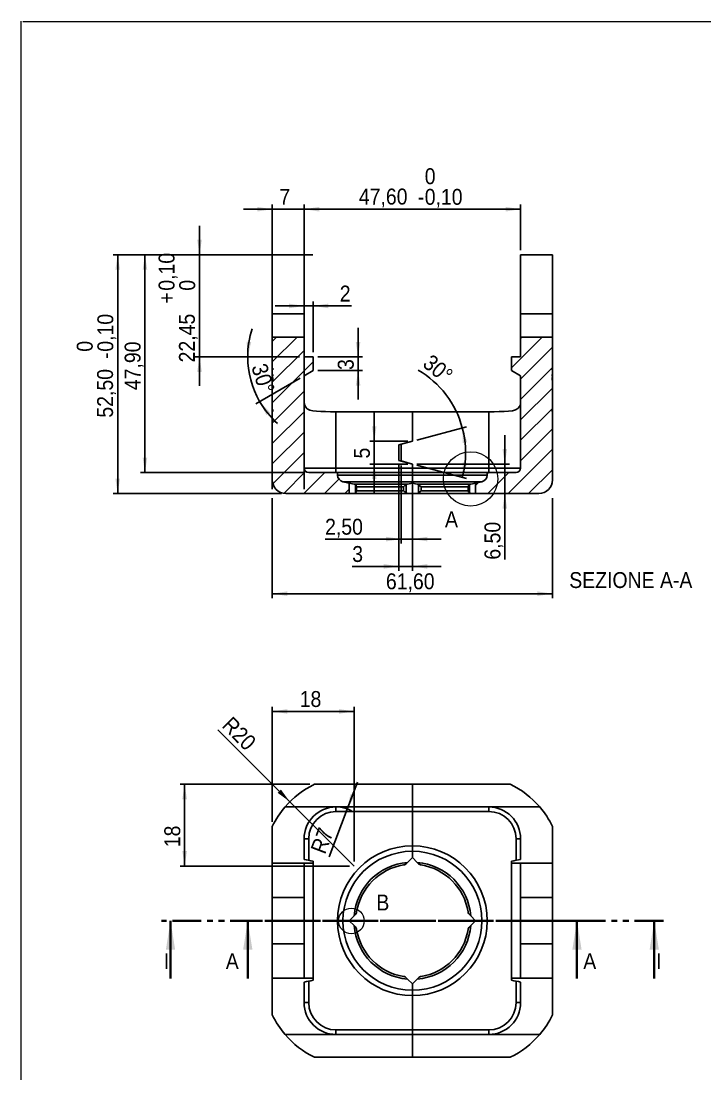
# Model space of a CAD drawing. Header units: millimetres. Extents: x -3 to 287, y 9 to 409.
# Drawn here: x 9.2 to 159.5, y 177.3 to 408.7 of the extents above; entities that cross this region are included whole.
import ezdxf

# ---------------------------------------------------------------- set-up
doc = ezdxf.new("R2010")
doc.units = ezdxf.units.MM
doc.linetypes.add('SLD-Combinazione-di-due-tratteggi', pattern=[12.7, 6.35, -1.27, 1.27, -1.27, 1.27, -1.27])
doc.linetypes.add('SLD-Solido', pattern=[0])
doc.layers.add('D', color=3, linetype='SLD-Solido', lineweight=25)
doc.layers.add('SEZ', color=6, linetype='SLD-Combinazione-di-due-tratteggi', lineweight=35)
doc.layers.add('Q', color=2, linetype='SLD-Solido')
doc.layers.add('S', color=4, linetype='SLD-Solido')
doc.styles.add('SLDTEXTSTYLE3', font='GOTHIC.TTF', dxfattribs={"width": 0.913})
doc.dimstyles.new('SLDDIMSTYLE0', dxfattribs={"dimtxt": 3.5, "dimasz": 3.302, "dimexe": 0, "dimexo": 0.0625, "dimgap": 0.875, "dimtad": 1, "dimrnd": 1e-09, "dimzin": 12, "dimdsep": 46, "dimtxsty": 'SLDTEXTSTYLE3', "dimsah": 1, "dimcen": 0.09, "dimadec": 0, "dimazin": 3, "dimtfac": 1, "dimtmove": 0, "dimatfit": 0, "dimfxl": 0, "dimfrac": 2, "dimtolj": 1, "dimtzin": 12, "dimarcsym": 0})
doc.dimstyles.new('SLDDIMSTYLE1', dxfattribs={"dimtxt": 3.5, "dimasz": 3.302, "dimexe": 0, "dimexo": 0.0625, "dimgap": 0.875, "dimtad": 1, "dimrnd": 1e-09, "dimzin": 12, "dimdsep": 46, "dimtxsty": 'SLDTEXTSTYLE3', "dimsah": 1, "dimcen": 0, "dimadec": 0, "dimazin": 3, "dimtfac": 1, "dimtofl": 0, "dimtmove": 0, "dimatfit": 3, "dimfxl": 0, "dimfrac": 2, "dimtolj": 1, "dimtzin": 12, "dimarcsym": 0})
doc.dimstyles.new('SLDDIMSTYLE2', dxfattribs={"dimtxt": 3.5, "dimasz": 3.302, "dimexe": 0, "dimexo": 0.0625, "dimgap": 0.875, "dimtad": 1, "dimrnd": 1e-09, "dimzin": 12, "dimdsep": 46, "dimtxsty": 'SLDTEXTSTYLE3', "dimsah": 1, "dimcen": 0, "dimadec": 0, "dimazin": 3, "dimtfac": 1, "dimtofl": 0, "dimtmove": 1, "dimatfit": 3, "dimfxl": 0, "dimfrac": 2, "dimtolj": 1, "dimtzin": 12, "dimarcsym": 0})
doc.dimstyles.new('SLDDIMSTYLE3', dxfattribs={"dimtxt": 3.5, "dimasz": 3.302, "dimexe": 0, "dimexo": 0.0625, "dimgap": 0.875, "dimtad": 1, "dimrnd": 1e-09, "dimzin": 12, "dimdsep": 46, "dimtxsty": 'SLDTEXTSTYLE3', "dimsah": 1, "dimcen": 0.09, "dimadec": 0, "dimazin": 3, "dimtol": 1, "dimtm": 0.1, "dimtfac": 1, "dimtofl": 0, "dimtmove": 0, "dimatfit": 3, "dimfxl": 0, "dimfrac": 2, "dimtolj": 1, "dimarcsym": 0})
doc.dimstyles.new('SLDDIMSTYLE4', dxfattribs={"dimtxt": 3.5, "dimasz": 3.302, "dimexe": 0, "dimexo": 0.0625, "dimgap": 0.875, "dimtad": 1, "dimrnd": 1e-09, "dimzin": 12, "dimdsep": 46, "dimtxsty": 'SLDTEXTSTYLE3', "dimsah": 1, "dimcen": 0.09, "dimadec": 0, "dimazin": 3, "dimtfac": 1, "dimtofl": 0, "dimtmove": 0, "dimatfit": 3, "dimfxl": 0, "dimfrac": 2, "dimtolj": 1, "dimtzin": 12, "dimarcsym": 0})
doc.dimstyles.new('SLDDIMSTYLE5', dxfattribs={"dimtxt": 3.5, "dimasz": 3.302, "dimexe": 0, "dimexo": 0.0625, "dimgap": 0.875, "dimtad": 1, "dimdec": 4, "dimzin": 12, "dimdsep": 46, "dimtxsty": 'SLDTEXTSTYLE3', "dimsah": 1, "dimcen": 0.09, "dimazin": 3, "dimtfac": 1, "dimtofl": 0, "dimtmove": 0, "dimatfit": 3, "dimfxl": 0, "dimfrac": 2, "dimtolj": 1, "dimtzin": 12, "dimarcsym": 0})
doc.dimstyles.new('SLDDIMSTYLE6', dxfattribs={"dimtxt": 3.5, "dimasz": 3.302, "dimexe": 0, "dimexo": 0.0625, "dimgap": 0.875, "dimtad": 1, "dimrnd": 1e-09, "dimzin": 12, "dimdsep": 46, "dimtxsty": 'SLDTEXTSTYLE3', "dimsah": 1, "dimcen": 0.09, "dimadec": 0, "dimazin": 3, "dimtol": 1, "dimtp": 0.1, "dimtfac": 1, "dimtmove": 0, "dimatfit": 0, "dimfxl": 0, "dimfrac": 2, "dimtolj": 1, "dimarcsym": 0})

# ---------------------------------------------------------------- blocks, each defined once
blk = doc.blocks.new('_D')
at = {"layer": 'Q'}
for p, q in [((64.42, 232.71), (64.42, 258)), ((82.42, 257), (64.42, 257)), ((82.42, 224), (82.42, 258))]:
    blk.add_line(p, q, dxfattribs=at)
for points in [[(64.42, 257), (67.72, 256.49), (67.72, 257.5)], [(82.42, 257), (79.11, 257.5), (79.11, 256.49)]]:
    blk.add_solid(points, dxfattribs=at)
at = {"layer": 'Q', "insert": (70.44, 261.47), "char_height": 3.5, "attachment_point": 1, "style": 'SLDTEXTSTYLE3'}
blk.add_mtext('18', dxfattribs=at)
blk = doc.blocks.new('_D_1')
at = {"layer": 'Q'}
for p, q in [((72.7, 241), (44.14, 241)), ((45.14, 223), (45.14, 241)), ((81.42, 223), (44.14, 223))]:
    blk.add_line(p, q, dxfattribs=at)
for points in [[(45.14, 241), (44.63, 237.69), (45.65, 237.69)], [(45.14, 223), (45.65, 226.3), (44.63, 226.3)]]:
    blk.add_solid(points, dxfattribs=at)
at = {"layer": 'Q', "insert": (40.67, 227.15), "char_height": 3.5, "attachment_point": 1, "rotation": 90, "style": 'SLDTEXTSTYLE3'}
blk.add_mtext('18', dxfattribs=at)
blk = doc.blocks.new('_D_2')
at = {"layer": 'Q'}
for q in [(52.43, 252.98), (82.42, 223)]:
    blk.add_line((68.27, 237.14), q, dxfattribs=at)
blk.add_solid([(68.27, 237.14), (66.3, 239.83), (65.58, 239.11)], dxfattribs=at)
at = {"layer": 'Q', "insert": (55.59, 256.14), "char_height": 3.5, "attachment_point": 1, "rotation": 315, "style": 'SLDTEXTSTYLE3'}
blk.add_mtext('R20', dxfattribs=at)
blk = doc.blocks.new('_D_3')
at = {"layer": 'Q'}
for q in [(83.16, 241.48), (76.92, 225.07)]:
    blk.add_line((80.9, 235.54), q, dxfattribs=at)
blk.add_arc((78.42, 229), 7, 61.0683, 81.8699, dxfattribs=at)
blk.add_solid([(80.9, 235.54), (82.55, 238.45), (81.6, 238.81)], dxfattribs=at)
at = {"layer": 'Q', "insert": (72.74, 226.66), "char_height": 3.5, "attachment_point": 1, "rotation": 69.1984, "style": 'SLDTEXTSTYLE3'}
blk.add_mtext('R7', dxfattribs=at)
blk = doc.blocks.new('_D_4')
at = {"layer": 'Q'}
for p, q in [((73.3, 357.37), (29.42, 357.37)), ((30.42, 304.87), (30.42, 357.37)), ((66.42, 304.87), (29.42, 304.87))]:
    blk.add_line(p, q, dxfattribs=at)
for points in [[(30.42, 357.37), (29.91, 354.07), (30.92, 354.07)], [(30.42, 304.87), (30.92, 308.17), (29.91, 308.17)]]:
    blk.add_solid(points, dxfattribs=at)
at = {"layer": 'Q', "char_height": 3.5, "attachment_point": 1, "rotation": 90, "style": 'SLDTEXTSTYLE3'}
for s, insert in [('0,10', (25.95, 336.05)), ('0', (21.42, 336.05)), ('-', (25.95, 334.49)), ('52,50', (25.89, 321.56))]:
    blk.add_mtext(s, dxfattribs=dict(at, insert=insert))
blk = doc.blocks.new('_D_5')
at = {"layer": 'Q'}
for p, q in [((64.42, 303.87), (64.42, 281.87)), ((126.02, 303.87), (126.02, 281.87)), ((64.42, 282.87), (126.02, 282.87))]:
    blk.add_line(p, q, dxfattribs=at)
for points in [[(64.42, 282.87), (67.72, 282.36), (67.72, 283.38)], [(126.02, 282.87), (122.71, 283.38), (122.71, 282.36)]]:
    blk.add_solid(points, dxfattribs=at)
at = {"layer": 'Q', "insert": (89.4, 287.34), "char_height": 3.5, "attachment_point": 1, "style": 'SLDTEXTSTYLE3'}
blk.add_mtext('61,60', dxfattribs=at)
blk = doc.blocks.new('_D_6')
at = {"layer": 'Q'}
for p, q in [((64.42, 305.87), (64.42, 368.37)), ((71.42, 305.87), (71.42, 368.37)), ((64.42, 367.37), (58.07, 367.37)), ((71.42, 367.37), (64.42, 367.37)), ((71.42, 367.37), (77.77, 367.37))]:
    blk.add_line(p, q, dxfattribs=at)
for points in [[(64.42, 367.37), (61.11, 367.88), (61.11, 366.86)], [(71.42, 367.37), (74.72, 366.86), (74.72, 367.88)]]:
    blk.add_solid(points, dxfattribs=at)
at = {"layer": 'Q', "insert": (65.97, 371.84), "char_height": 3.5, "attachment_point": 1, "style": 'SLDTEXTSTYLE3'}
blk.add_mtext('7', dxfattribs=at)
blk = doc.blocks.new('_D_7')
at = {"layer": 'Q'}
for p, q in [((115.54, 311.37), (115.54, 317.72)), ((96.22, 311.37), (116.54, 311.37)), ((115.54, 311.37), (115.54, 304.87)), ((96.22, 304.87), (116.54, 304.87)), ((115.54, 304.87), (115.54, 290.35))]:
    blk.add_line(p, q, dxfattribs=at)
for points in [[(115.54, 311.37), (116.05, 314.67), (115.03, 314.67)], [(115.54, 304.87), (115.03, 301.57), (116.05, 301.57)]]:
    blk.add_solid(points, dxfattribs=at)
at = {"layer": 'Q', "insert": (111.07, 290.35), "char_height": 3.5, "attachment_point": 1, "rotation": 90, "style": 'SLDTEXTSTYLE3'}
blk.add_mtext('6,50', dxfattribs=at)
blk = doc.blocks.new('_D_8')
at = {"layer": 'Q'}
for p, q in [((86.83, 316.37), (86.83, 322.72)), ((94.22, 316.37), (85.83, 316.37)), ((86.83, 311.37), (86.83, 316.37)), ((94.22, 311.37), (85.83, 311.37)), ((86.83, 311.37), (86.83, 305.02))]:
    blk.add_line(p, q, dxfattribs=at)
for points in [[(86.83, 316.37), (87.34, 319.67), (86.32, 319.67)], [(86.83, 311.37), (86.32, 308.07), (87.34, 308.07)]]:
    blk.add_solid(points, dxfattribs=at)
at = {"layer": 'Q', "insert": (82.36, 312.58), "char_height": 3.5, "attachment_point": 1, "rotation": 90, "style": 'SLDTEXTSTYLE3'}
blk.add_mtext('5', dxfattribs=at)
blk = doc.blocks.new('_D_9')
at = {"layer": 'Q'}
for p, q in [((96.18, 316.63), (107.15, 319.57)), ((96.18, 311.11), (107.15, 308.17))]:
    blk.add_line(p, q, dxfattribs=at)
for start, end in [(15, 59.7303), (345, 15)]:
    blk.add_arc((85.89, 313.87), 21.02, start, end, dxfattribs=at)
for points in [[(106.19, 319.31), (106.29, 315.97), (107.29, 316.16)], [(106.19, 308.43), (107.29, 311.59), (106.29, 311.77)]]:
    blk.add_solid(points, dxfattribs=at)
at = {"layer": 'Q', "insert": (99.49, 335.71), "char_height": 3.5, "attachment_point": 1, "rotation": 320.2235, "style": 'SLDTEXTSTYLE3'}
blk.add_mtext('30°', dxfattribs=at)
blk = doc.blocks.new('_D_10')
at = {"layer": 'Q'}
for p, q in [((92.22, 311.18), (92.22, 287.87)), ((95.22, 310.37), (95.22, 287.87)), ((92.22, 288.87), (81.99, 288.87)), ((92.22, 288.87), (95.22, 288.87)), ((95.22, 288.87), (101.57, 288.87))]:
    blk.add_line(p, q, dxfattribs=at)
for points in [[(92.22, 288.87), (88.91, 289.38), (88.91, 288.36)], [(95.22, 288.87), (98.52, 288.36), (98.52, 289.38)]]:
    blk.add_solid(points, dxfattribs=at)
at = {"layer": 'Q', "insert": (81.99, 293.34), "char_height": 3.5, "attachment_point": 1, "style": 'SLDTEXTSTYLE3'}
blk.add_mtext('3', dxfattribs=at)
blk = doc.blocks.new('_D_11')
at = {"layer": 'Q'}
for p, q in [((92.72, 311.04), (92.72, 293.87)), ((95.22, 310.37), (95.22, 293.87)), ((92.72, 294.87), (76.02, 294.87)), ((92.72, 294.87), (95.22, 294.87)), ((95.22, 294.87), (101.57, 294.87))]:
    blk.add_line(p, q, dxfattribs=at)
for points in [[(92.72, 294.87), (89.41, 295.38), (89.41, 294.36)], [(95.22, 294.87), (98.52, 294.36), (98.52, 295.38)]]:
    blk.add_solid(points, dxfattribs=at)
at = {"layer": 'Q', "insert": (76.02, 299.34), "char_height": 3.5, "attachment_point": 1, "style": 'SLDTEXTSTYLE3'}
blk.add_mtext('2,50', dxfattribs=at)
blk = doc.blocks.new('_D_12')
at = {"layer": 'Q'}
for p, q in [((71.42, 335.92), (71.42, 347.11)), ((73.42, 335.92), (73.42, 347.11)), ((71.42, 346.11), (65.07, 346.11)), ((71.42, 346.11), (73.42, 346.11)), ((73.42, 346.11), (81.84, 346.11))]:
    blk.add_line(p, q, dxfattribs=at)
for points in [[(71.42, 346.11), (68.11, 346.62), (68.11, 345.6)], [(73.42, 346.11), (76.72, 345.6), (76.72, 346.62)]]:
    blk.add_solid(points, dxfattribs=at)
at = {"layer": 'Q', "insert": (79.25, 350.58), "char_height": 3.5, "attachment_point": 1, "style": 'SLDTEXTSTYLE3'}
blk.add_mtext('2', dxfattribs=at)
blk = doc.blocks.new('_D_13')
at = {"layer": 'Q'}
for p, q in [((83.28, 334.92), (83.28, 341.27)), ((74.42, 334.92), (84.28, 334.92)), ((83.28, 334.92), (83.28, 331.92)), ((74.42, 331.92), (84.28, 331.92)), ((83.28, 331.92), (83.28, 325.57))]:
    blk.add_line(p, q, dxfattribs=at)
for points in [[(83.28, 334.92), (83.79, 338.22), (82.77, 338.22)], [(83.28, 331.92), (82.77, 328.62), (83.79, 328.62)]]:
    blk.add_solid(points, dxfattribs=at)
at = {"layer": 'Q', "insert": (78.81, 332.04), "char_height": 3.5, "attachment_point": 1, "rotation": 90, "style": 'SLDTEXTSTYLE3'}
blk.add_mtext('3', dxfattribs=at)
blk = doc.blocks.new('_D_14')
at = {"layer": 'Q'}
for p, q in [((70.42, 334.92), (58, 334.92)), ((70.55, 330.27), (60.76, 324.62))]:
    blk.add_line(p, q, dxfattribs=at)
for start, end in [(161.6517, 180), (180, 210), (210, 228.3483)]:
    blk.add_arc((78.61, 334.92), 19.61, start, end, dxfattribs=at)
for points in [[(59, 334.92), (59.78, 338.17), (58.77, 338.25)], [(61.63, 325.12), (63.1, 322.11), (63.93, 322.69)]]:
    blk.add_solid(points, dxfattribs=at)
at = {"layer": 'Q', "insert": (63.11, 333.78), "char_height": 3.5, "attachment_point": 1, "rotation": 287.2889, "style": 'SLDTEXTSTYLE3'}
blk.add_mtext('30°', dxfattribs=at)
blk = doc.blocks.new('_D_15')
at = {"layer": 'Q'}
for p, q in [((48.42, 357.37), (48.42, 363.72)), ((63.42, 357.37), (47.42, 357.37)), ((48.42, 334.92), (48.42, 357.37)), ((70.42, 334.92), (47.42, 334.92)), ((48.42, 334.92), (48.42, 328.57))]:
    blk.add_line(p, q, dxfattribs=at)
for points in [[(48.42, 357.37), (48.92, 360.67), (47.91, 360.67)], [(48.42, 334.92), (47.91, 331.62), (48.92, 331.62)]]:
    blk.add_solid(points, dxfattribs=at)
at = {"layer": 'Q', "char_height": 3.5, "attachment_point": 1, "rotation": 90, "style": 'SLDTEXTSTYLE3'}
for s, insert in [('0,10', (39.42, 349.46)), ('0', (43.95, 349.46)), ('+', (39.42, 346.63)), ('22,45', (43.89, 333.7))]:
    blk.add_mtext(s, dxfattribs=dict(at, insert=insert))
blk = doc.blocks.new('_D_16')
at = {"layer": 'Q'}
for p, q in [((63.42, 357.37), (35.42, 357.37)), ((36.42, 357.37), (36.42, 309.47)), ((71.42, 309.47), (35.42, 309.47))]:
    blk.add_line(p, q, dxfattribs=at)
for points in [[(36.42, 357.37), (35.91, 354.07), (36.92, 354.07)], [(36.42, 309.47), (36.92, 312.77), (35.91, 312.77)]]:
    blk.add_solid(points, dxfattribs=at)
at = {"layer": 'Q', "insert": (31.95, 327.6), "char_height": 3.5, "attachment_point": 1, "rotation": 90, "style": 'SLDTEXTSTYLE3'}
blk.add_mtext('47,90', dxfattribs=at)
blk = doc.blocks.new('_D_17')
at = {"layer": 'Q'}
for p, q in [((71.42, 358.37), (71.42, 368.37)), ((119.02, 358.37), (119.02, 368.37)), ((71.42, 367.37), (119.02, 367.37))]:
    blk.add_line(p, q, dxfattribs=at)
for points in [[(71.42, 367.37), (74.72, 366.86), (74.72, 367.88)], [(119.02, 367.37), (115.71, 367.88), (115.71, 366.86)]]:
    blk.add_solid(points, dxfattribs=at)
at = {"layer": 'Q', "char_height": 3.5, "attachment_point": 1, "style": 'SLDTEXTSTYLE3'}
for s, insert in [('0', (97.93, 376.37)), ('47,60', (83.45, 371.9)), ('0,10', (97.93, 371.84)), ('-', (96.38, 371.84))]:
    blk.add_mtext(s, dxfattribs=dict(at, insert=insert))

msp = doc.modelspace()

# ---------------------------------------------------------------- hatches: boundary and pattern name
at = {"layer": 'S'}
h = msp.add_hatch(dxfattribs=at)
h.set_pattern_fill('ANSI31', color=256, angle=3e-322, style=0)
edge = h.paths.add_edge_path(flags=0)
edge.add_line((64.51584, 332.08567), (64.41584, 332.08567))
edge.add_line((64.41584, 332.08567), (64.41584, 331.0583))
edge.add_line((64.41584, 331.0583), (64.51584, 331.0583))
edge.add_line((64.51584, 331.0583), (64.51584, 330.69932))
edge.add_line((64.51584, 330.69932), (64.41584, 330.69932))
edge.add_line((64.41584, 330.69932), (64.41584, 330.38196))
edge.add_line((64.41584, 330.38196), (64.51584, 330.38196))
edge.add_line((64.51584, 330.38196), (64.51584, 329.82794))
edge.add_line((64.51584, 329.82794), (64.41584, 329.82794))
edge.add_line((64.41584, 329.82794), (64.41584, 323.34531))
edge.add_line((64.41584, 323.34531), (64.51584, 323.34531))
edge.add_line((64.51584, 323.34531), (64.51584, 322.88907))
edge.add_line((64.51584, 322.88907), (64.41584, 322.88907))
edge.add_line((64.41584, 322.88907), (64.41584, 307.87122))
edge.add_arc((67.41584, 307.87122), 3, 180, 270)
edge.add_line((67.41584, 304.87122), (81.3195, 304.87122))
edge.add_line((81.3195, 304.87122), (81.3195, 307.18928))
edge.add_line((81.3195, 307.18928), (79.95398, 307.47953))
edge.add_arc((80.26584, 308.94675), 1.5, 180, 258, ccw=False)
edge.add_line((78.76584, 308.94675), (78.76584, 309.47122))
edge.add_line((78.76584, 309.47122), (72.41584, 309.47122))
edge.add_arc((72.41584, 310.47122), 1, 180, 270, ccw=False)
edge.add_line((71.41584, 310.47122), (71.41584, 330.76652))
edge.add_line((71.41584, 330.76652), (73.41584, 331.92122))
edge.add_line((73.41584, 331.92122), (73.41584, 334.92122))
edge.add_line((73.41584, 334.92122), (71.41584, 334.92122))
edge.add_line((71.41584, 334.92122), (71.41584, 339.27122))
edge.add_line((71.41584, 339.27122), (64.41584, 339.27122))
edge.add_line((64.41584, 339.27122), (64.41584, 332.41925))
edge.add_line((64.41584, 332.41925), (64.51584, 332.41925))
edge.add_line((64.51584, 332.41925), (64.51584, 332.08567))
h = msp.add_hatch(dxfattribs=at)
h.set_pattern_fill('ANSI31', color=256, angle=3e-322, style=0)
edge = h.paths.add_edge_path(flags=0)
edge.add_line((126.01584, 332.08567), (125.91584, 332.08567))
edge.add_line((125.91584, 332.08567), (125.91584, 332.41925))
edge.add_line((125.91584, 332.41925), (126.01584, 332.41925))
edge.add_line((126.01584, 332.41925), (126.01584, 339.27122))
edge.add_line((126.01584, 339.27122), (119.01584, 339.27122))
edge.add_line((119.01584, 339.27122), (119.01584, 334.92122))
edge.add_line((119.01584, 334.92122), (117.01584, 334.92122))
edge.add_line((117.01584, 334.92122), (117.01584, 331.92122))
edge.add_line((117.01584, 331.92122), (119.01584, 330.76652))
edge.add_line((119.01584, 330.76652), (119.01584, 310.47122))
edge.add_arc((118.01584, 310.47122), 1, 270, 360, ccw=False)
edge.add_line((118.01584, 309.47122), (111.66584, 309.47122))
edge.add_line((111.66584, 309.47122), (111.66584, 308.94675))
edge.add_arc((110.16584, 308.94675), 1.5, 282, 360, ccw=False)
edge.add_line((110.47771, 307.47953), (109.11219, 307.18928))
edge.add_line((109.11219, 307.18928), (109.11219, 304.87122))
edge.add_line((109.11219, 304.87122), (123.01584, 304.87122))
edge.add_arc((123.01584, 307.87122), 3, 270, 360)
edge.add_line((126.01584, 307.87122), (126.01584, 322.88907))
edge.add_line((126.01584, 322.88907), (125.91584, 322.88907))
edge.add_line((125.91584, 322.88907), (125.91584, 323.34531))
edge.add_line((125.91584, 323.34531), (126.01584, 323.34531))
edge.add_line((126.01584, 323.34531), (126.01584, 329.82794))
edge.add_line((126.01584, 329.82794), (125.91584, 329.82794))
edge.add_line((125.91584, 329.82794), (125.91584, 330.38196))
edge.add_line((125.91584, 330.38196), (126.01584, 330.38196))
edge.add_line((126.01584, 330.38196), (126.01584, 330.69932))
edge.add_line((126.01584, 330.69932), (125.91584, 330.69932))
edge.add_line((125.91584, 330.69932), (125.91584, 331.0583))
edge.add_line((125.91584, 331.0583), (126.01584, 331.0583))
edge.add_line((126.01584, 331.0583), (126.01584, 332.08567))

# ---------------------------------------------------------------- linework, layer by layer
at = {"color": 179, "linetype": 'SLD-Solido', "lineweight": 18}
for p, q in [((9.17063, 8.7216), (9.17063, 408.7216)), ((9.56714, 408.65552), (286.56714, 408.65552))]:
    msp.add_line(p, q, dxfattribs=at)
at = {"color": 7, "linetype": 'SLD-Solido', "lineweight": 18}
for centre, radius in [((108.01584, 308.09812), 5.98008), ((81.80752, 210.95582), 2.81711)]:
    msp.add_circle(centre, radius, dxfattribs=at)
at = {"layer": 'D'}
for p, q in [((64.41584, 357.37122), (71.41584, 357.37122)), ((64.41584, 344.37122), (64.41584, 357.37122)), ((71.41584, 344.37122), (71.41584, 357.37122)), ((119.01584, 357.37122), (126.01584, 357.37122)), ((119.01584, 357.37122), (119.01584, 344.37122)), ((126.01584, 344.37122), (126.01584, 357.37122)), ((64.41584, 344.37122), (71.41584, 344.37122)), ((64.41584, 339.27122), (64.41584, 344.37122)), ((71.41584, 339.27122), (71.41584, 344.37122)), ((119.01584, 344.37122), (119.01584, 339.27122)), ((119.01584, 344.37122), (126.01584, 344.37122)), ((126.01584, 339.27122), (126.01584, 344.37122)), ((71.41584, 339.27122), (64.41584, 339.27122)), ((64.41584, 339.27122), (64.41584, 332.41925)), ((71.41584, 339.27122), (71.41584, 334.92122)), ((119.01584, 334.92122), (119.01584, 339.27122)), ((126.01584, 339.27122), (119.01584, 339.27122)), ((126.01584, 332.41925), (126.01584, 339.27122)), ((73.41584, 334.92122), (71.41584, 334.92122)), ((73.41584, 331.92122), (73.41584, 334.92122)), ((117.01584, 334.92122), (117.01584, 331.92122)), ((119.01584, 334.92122), (117.01584, 334.92122)), ((64.51584, 332.41925), (64.41584, 332.41925)), ((64.41584, 332.08567), (64.41584, 332.38977)), ((64.41584, 332.08567), (64.41584, 331.0583)), ((64.41584, 332.08567), (64.51584, 332.08567)), ((64.51584, 331.0583), (64.41584, 331.0583)), ((64.41584, 330.69932), (64.41584, 331.0583)), ((64.51584, 332.08567), (64.51584, 332.41925)), ((64.51584, 330.69932), (64.51584, 331.0583)), ((71.41584, 330.76652), (73.41584, 331.92122)), ((117.01584, 331.92122), (119.01584, 330.76652)), ((126.01584, 332.41925), (125.91584, 332.41925)), ((125.91584, 332.41925), (125.91584, 332.08567)), ((125.91584, 332.25581), (126.01584, 332.25581)), ((125.91584, 332.08567), (126.01584, 332.08567)), ((126.01584, 331.0583), (125.91584, 331.0583)), ((125.91584, 331.0583), (125.91584, 330.69932)), ((126.01584, 332.41925), (126.01584, 332.25581)), ((126.01584, 332.25581), (126.01584, 332.08567)), ((126.01584, 331.0583), (126.01584, 332.08567)), ((126.01584, 331.0583), (126.01584, 330.72879)), ((64.41584, 330.69932), (64.41584, 330.38196)), ((64.41584, 330.69932), (64.51584, 330.69932)), ((64.41584, 329.86637), (64.41584, 330.38196)), ((64.51584, 330.38196), (64.41584, 330.38196)), ((64.41584, 329.82794), (64.51584, 329.82794)), ((64.41584, 329.82794), (64.41584, 323.34531)), ((64.51584, 329.82794), (64.51584, 330.38196)), ((71.41584, 330.76652), (71.41584, 310.47122)), ((119.01584, 310.47122), (119.01584, 330.76652)), ((125.91584, 330.69932), (126.01584, 330.69932)), ((126.01584, 330.38196), (125.91584, 330.38196)), ((125.91584, 330.38196), (125.91584, 329.82794)), ((125.91584, 329.82794), (126.01584, 329.82794)), ((126.01584, 330.38196), (126.01584, 330.69932)), ((126.01584, 330.35249), (126.01584, 329.82794)), ((126.01584, 323.34531), (126.01584, 329.82794)), ((64.51584, 323.34531), (64.41584, 323.34531)), ((64.41584, 322.88907), (64.41584, 323.34531)), ((64.41584, 322.88907), (64.51584, 322.88907)), ((64.41584, 322.88907), (64.41584, 307.87122)), ((64.51584, 323.34531), (64.51584, 322.88907)), ((78.41584, 322.87122), (78.41584, 310.47122)), ((78.41584, 322.87122), (95.21584, 322.87122)), ((95.21584, 322.87122), (95.21584, 316.37122)), ((95.21584, 322.87122), (112.01584, 322.87122)), ((112.01584, 322.87122), (112.01584, 310.47122)), ((126.01584, 323.34531), (125.91584, 323.34531)), ((125.91584, 322.88907), (125.91584, 323.34531)), ((125.91584, 323.26513), (126.01584, 323.26513)), ((125.91584, 322.88907), (126.01584, 322.88907)), ((126.01584, 323.34531), (126.01584, 323.26513)), ((126.01584, 323.26513), (126.01584, 322.88907)), ((126.01584, 307.87122), (126.01584, 322.88907)), ((95.21584, 316.37122), (92.21584, 315.56737)), ((92.21584, 315.56737), (92.21584, 312.17507)), ((95.21584, 316.37122), (92.71584, 315.70134)), ((92.71584, 315.70134), (92.71584, 312.04109)), ((71.41584, 310.47122), (78.41584, 310.47122)), ((78.41584, 310.47122), (78.41584, 309.47122)), ((78.41584, 310.47122), (95.21584, 310.47122)), ((92.21584, 312.17507), (95.21584, 311.37122)), ((92.71584, 312.04109), (95.21584, 311.37122)), ((95.21584, 311.37122), (95.21584, 310.47122)), ((95.21584, 309.47122), (95.21584, 310.47122)), ((95.21584, 310.47122), (112.01584, 310.47122)), ((112.01584, 310.47122), (119.01584, 310.47122)), ((112.01584, 310.47122), (112.01584, 309.47122)), ((72.41584, 309.47122), (78.76584, 309.47122)), ((78.76584, 309.47122), (78.76584, 308.94675)), ((78.76584, 309.47122), (95.21584, 309.47122)), ((95.21584, 308.94675), (78.76584, 308.94675)), ((95.21584, 308.94675), (95.21584, 309.47122)), ((111.66584, 309.47122), (95.21584, 309.47122)), ((95.21584, 307.47953), (95.21584, 308.94675)), ((111.66584, 308.94675), (95.21584, 308.94675)), ((111.66584, 308.94675), (111.66584, 309.47122)), ((111.66584, 309.47122), (118.01584, 309.47122)), ((79.95398, 307.47953), (81.3195, 307.18928)), ((95.21584, 307.47953), (79.95398, 307.47953)), ((81.3195, 307.18928), (81.3195, 304.87122)), ((81.3195, 307.18928), (82.38473, 306.97224)), ((94.15062, 306.97224), (82.38473, 306.97224)), ((82.68406, 305.01883), (82.68406, 306.83773)), ((93.29878, 306.38535), (82.96493, 306.38535)), ((82.96493, 306.38535), (82.96493, 305.47122)), ((93.29878, 305.47122), (82.96493, 305.47122)), ((93.29878, 305.47122), (93.29878, 306.38535)), ((93.85129, 306.83773), (93.85129, 305.01883)), ((94.15062, 306.97224), (95.21584, 307.18928)), ((95.21584, 307.18928), (95.21584, 307.47953)), ((110.47771, 307.47953), (95.21584, 307.47953)), ((95.21584, 307.18928), (95.21584, 304.87122)), ((95.21584, 307.18928), (96.28107, 306.97224)), ((108.04696, 306.97224), (96.28107, 306.97224)), ((96.5804, 305.01883), (96.5804, 306.83773)), ((107.46676, 306.38535), (97.13291, 306.38535)), ((97.13291, 306.38535), (97.13291, 305.47122)), ((107.46676, 305.47122), (97.13291, 305.47122)), ((107.46676, 305.47122), (107.46676, 306.38535)), ((107.74763, 306.83773), (107.74763, 305.01883)), ((108.04696, 306.97224), (109.11219, 307.18928)), ((109.11219, 307.18928), (110.47771, 307.47953)), ((109.11219, 304.87122), (109.11219, 307.18928)), ((67.41584, 304.87122), (81.3195, 304.87122)), ((82.24913, 304.87122), (81.3195, 304.87122)), ((94.28622, 304.87122), (82.24913, 304.87122)), ((95.21584, 304.87122), (94.28622, 304.87122)), ((96.14547, 304.87122), (95.21584, 304.87122)), ((108.18256, 304.87122), (96.14547, 304.87122)), ((109.11219, 304.87122), (108.18256, 304.87122)), ((109.11219, 304.87122), (123.01584, 304.87122)), ((73.69805, 240.99538), (95.21584, 240.99538)), ((95.21584, 240.99538), (116.73364, 240.99538)), ((95.21584, 235.99538), (95.21584, 240.99538)), ((67.21716, 235.99538), (78.41584, 235.99538)), ((78.41584, 235.99538), (95.21584, 235.99538)), ((78.41584, 235.99538), (78.41584, 234.99538)), ((95.21584, 234.99538), (78.41584, 234.99538)), ((95.21584, 235.99538), (112.01584, 235.99538)), ((95.21584, 234.99538), (95.21584, 235.99538)), ((112.01584, 234.99538), (95.21584, 234.99538)), ((95.21584, 234.99538), (95.21584, 227.44538)), ((112.01584, 235.99538), (123.21453, 235.99538)), ((112.01584, 235.99538), (112.01584, 234.99538)), ((64.41584, 223.64538), (64.41584, 231.71318)), ((126.01584, 223.64538), (126.01584, 231.71318)), ((71.41584, 224.47678), (71.41584, 228.99538)), ((72.41584, 228.99538), (71.41584, 228.99538)), ((72.41584, 228.99538), (72.41584, 224.26983)), ((95.21584, 226.25725), (95.21584, 227.44538)), ((119.01584, 228.99538), (118.01584, 228.99538)), ((118.01584, 224.26983), (118.01584, 228.99538)), ((119.01584, 228.99538), (119.01584, 224.47678)), ((94.15062, 223.8265), (95.21584, 224.89172)), ((95.21584, 224.89172), (95.21584, 226.25725)), ((95.21584, 224.89172), (96.28107, 223.8265)), ((64.41584, 223.64538), (71.41584, 223.64538)), ((64.41584, 223.64538), (64.41584, 216.09538)), ((71.41584, 223.64903), (73.41584, 223.64903)), ((71.41584, 223.64538), (71.41584, 223.64903)), ((71.41584, 223.64538), (71.41584, 216.09538)), ((73.41584, 223.64903), (73.41584, 224.09444)), ((73.41584, 198.34174), (73.41584, 223.64903)), ((93.85129, 223.52717), (94.15062, 223.8265)), ((96.28107, 223.8265), (96.5804, 223.52717)), ((117.01584, 224.09444), (117.01584, 223.64903)), ((117.01584, 223.64903), (119.01584, 223.64903)), ((117.01584, 198.34174), (117.01584, 223.64903)), ((119.01584, 223.64903), (119.01584, 223.64538)), ((119.01584, 216.09538), (119.01584, 223.64538)), ((119.01584, 223.64538), (126.01584, 223.64538)), ((126.01584, 216.09538), (126.01584, 223.64538)), ((64.41584, 216.09538), (71.41584, 216.09538)), ((64.41584, 205.89538), (64.41584, 216.09538)), ((71.41584, 205.89538), (71.41584, 216.09538)), ((119.01584, 216.09538), (126.01584, 216.09538)), ((119.01584, 216.09538), (119.01584, 205.89538)), ((126.01584, 205.89538), (126.01584, 216.09538)), ((81.3195, 210.99538), (82.38473, 212.06061)), ((82.38473, 209.93015), (81.3195, 210.99538)), ((82.38473, 212.06061), (82.68406, 212.35994)), ((107.74763, 212.35994), (108.04696, 212.06061)), ((108.04696, 212.06061), (109.11219, 210.99538)), ((109.11219, 210.99538), (108.04696, 209.93015)), ((82.68406, 209.63083), (82.38473, 209.93015)), ((108.04696, 209.93015), (107.74763, 209.63083)), ((64.41584, 205.89538), (71.41584, 205.89538)), ((64.41584, 205.89538), (64.41584, 198.34538)), ((71.41584, 205.89538), (71.41584, 198.34538)), ((119.01584, 205.89538), (126.01584, 205.89538)), ((119.01584, 198.34538), (119.01584, 205.89538)), ((126.01584, 198.34538), (126.01584, 205.89538)), ((64.41584, 198.34538), (71.41584, 198.34538)), ((64.41584, 190.27759), (64.41584, 198.34538)), ((71.41584, 198.34174), (71.41584, 198.34538)), ((71.41584, 198.34174), (73.41584, 198.34174)), ((71.41584, 192.99538), (71.41584, 197.51398)), ((72.41584, 197.72094), (72.41584, 192.99538)), ((73.41584, 198.34174), (73.41584, 197.89633)), ((94.15062, 198.16427), (93.85129, 198.4636)), ((95.21584, 197.09904), (94.15062, 198.16427)), ((96.28107, 198.16427), (95.21584, 197.09904)), ((95.21584, 195.73352), (95.21584, 197.09904)), ((96.5804, 198.4636), (96.28107, 198.16427)), ((117.01584, 197.89633), (117.01584, 198.34174)), ((117.01584, 198.34174), (119.01584, 198.34174)), ((118.01584, 192.99538), (118.01584, 197.72094)), ((119.01584, 198.34538), (126.01584, 198.34538)), ((119.01584, 198.34538), (119.01584, 198.34174)), ((119.01584, 197.51398), (119.01584, 192.99538)), ((126.01584, 190.27759), (126.01584, 198.34538)), ((95.21584, 194.54538), (95.21584, 195.73352)), ((95.21584, 194.54538), (95.21584, 186.99538)), ((72.41584, 192.99538), (71.41584, 192.99538)), ((119.01584, 192.99538), (118.01584, 192.99538)), ((67.21716, 185.99538), (78.41584, 185.99538)), ((78.41584, 186.99538), (78.41584, 185.99538)), ((78.41584, 186.99538), (95.21584, 186.99538)), ((78.41584, 185.99538), (95.21584, 185.99538)), ((95.21584, 186.99538), (112.01584, 186.99538)), ((95.21584, 185.99538), (95.21584, 186.99538)), ((95.21584, 180.99538), (95.21584, 185.99538)), ((95.21584, 185.99538), (112.01584, 185.99538)), ((112.01584, 186.99538), (112.01584, 185.99538)), ((112.01584, 185.99538), (123.21453, 185.99538)), ((73.69805, 180.99538), (95.21584, 180.99538)), ((95.21584, 180.99538), (116.73364, 180.99538))]:
    msp.add_line(p, q, dxfattribs=at)
at = {"layer": 'D', "flags": 128}
for points in [[(71.41584, 325.04662), (71.48414, 324.44037), (71.71127, 323.92326), (72.10159, 323.52955), (72.68386, 323.23663), (73.35308, 323.06263), (74.1685, 322.95497), (75.0811, 322.90019), (76.10226, 322.87748), (77.22583, 322.87164), (78.41584, 322.87122)], [(112.01584, 322.87122), (113.17114, 322.87159), (114.32643, 322.87745), (115.38512, 322.90149), (116.37734, 322.96572), (117.20524, 323.08768), (117.9096, 323.29927), (118.40637, 323.58695), (118.76007, 323.98483), (118.95348, 324.46454), (119.01584, 325.04662)], [(82.38473, 306.97224), (82.68083, 306.84021), (82.68406, 306.83773)], [(93.85129, 305.01883), (93.57054, 305.2467), (93.30346, 305.4674), (93.29878, 305.47122)], [(93.85129, 306.83773), (94.04612, 306.94366), (94.15062, 306.97224)], [(96.28107, 306.97224), (96.57717, 306.84021), (96.5804, 306.83773)], [(96.5804, 306.83773), (96.86115, 306.60986), (97.12823, 306.38916), (97.13291, 306.38535)], [(107.74763, 306.83773), (107.94246, 306.94366), (108.04696, 306.97224)], [(82.68406, 305.01883), (82.48923, 304.9129), (82.24913, 304.87122)], [(94.28622, 304.87122), (93.98967, 304.93572), (93.85129, 305.01883)], [(96.5804, 305.01883), (96.38557, 304.9129), (96.14547, 304.87122)], [(108.18256, 304.87122), (107.88601, 304.93572), (107.74763, 305.01883)]]:
    msp.add_lwpolyline(points, dxfattribs=at)
at = {"layer": 'D'}
for centre, radius, start, end in [((72.41584, 310.47122), 1, 180, 270), ((118.01584, 310.47122), 1, 270, 0), ((67.41584, 307.87122), 3, 180, 270), ((80.26584, 308.94675), 1.5, 180, 258), ((110.16584, 308.94675), 1.5, 282, 0), ((123.01584, 307.87122), 3, 270, 0), ((82.22709, 306.24063), 0.7519, 11.0969884, 52.5726284), ((82.22709, 305.61594), 0.7519, 307.4273716, 348.9030116), ((52.59445, 356.66198), 64.68835, 308.9938877, 309.6263672), ((137.83724, 255.19459), 64.68834, 128.9938877, 129.6263673), ((108.2046, 306.24063), 0.7519, 127.4273716, 168.9030116), ((108.2046, 305.61594), 0.7519, 191.0969884, 232.5726284), ((82.41584, 222.99538), 20, 115.8419328, 139.4583981), ((108.01584, 222.99538), 20, 40.5416019, 64.1580672), ((82.42426, 222.98988), 20.00997, 139.4620798, 154.1543856), ((78.41642, 228.99481), 7.00058, 90.004725, 179.995275), ((78.41584, 228.99538), 6, 90, 180), ((112.01507, 228.99461), 7.00078, 0.0063554, 89.9936446), ((112.01584, 228.99538), 6, 0, 90), ((108.00867, 222.99069), 20.00851, 25.8450755, 40.5384591), ((95.21584, 210.99538), 16.45, 90, 270), ((95.21584, 210.99538), 16.45, 270, 90), ((95.21584, 210.99538), 15.26187, 90, 270), ((95.21584, 210.99538), 15.26187, 270, 90), ((95.21584, 210.99538), 12.87525, 94.7457697, 175.2542303), ((95.21584, 210.99538), 12.4, 98.8937047, 171.1062953), ((93.14418, 224.23427), 1, 278.8937047, 315), ((95.21584, 210.99538), 12.87525, 4.7457697, 85.2542303), ((97.28751, 224.23427), 1, 225, 261.1062953), ((95.21584, 210.99538), 12.4, 8.8937047, 81.1062953), ((81.97695, 213.06705), 1, 315, 351.1062953), ((108.45473, 213.06705), 1, 188.8937047, 225), ((95.21584, 210.99538), 12.87525, 184.7457697, 265.2542303), ((81.97695, 208.92372), 1, 8.8937047, 45), ((95.21584, 210.99538), 12.4, 188.8937047, 261.1062953), ((95.21584, 210.99538), 12.87525, 274.7457697, 355.2542303), ((95.21584, 210.99538), 12.4, 278.8937047, 351.1062953), ((108.45473, 208.92372), 1, 135, 171.1062953), ((93.14418, 197.75649), 1, 45, 81.1062953), ((97.28751, 197.75649), 1, 98.8937047, 135), ((78.41662, 192.99616), 7.00078, 180.0063554, 269.9936446), ((78.41584, 192.99538), 6, 180, 270), ((112.01527, 192.99596), 7.00058, 270.004725, 359.995275), ((112.01584, 192.99538), 6, 270, 0), ((82.42302, 199.00008), 20.00851, 205.8450755, 220.5384591), ((108.00743, 199.00089), 20.00997, 319.4620798, 334.1543856), ((82.41584, 198.99538), 20, 220.5416019, 244.1580672), ((108.01584, 198.99538), 20, 295.8419328, 319.4583981)]:
    msp.add_arc(centre, radius, start, end, dxfattribs=at)
for centre, start_param, end_param in [((79.13161, 235.99538), 4.34336585, 4.441896048), ((111.30008, 235.99538), 4.982881912, 5.08141211), ((79.13161, 185.99538), 1.841289259, 1.939819457), ((111.30008, 185.99538), 1.201773197, 1.300303395)]:
    msp.add_ellipse(centre, major_axis=(21.39083, 0), ratio=0.577350269, start_param=start_param, end_param=end_param, dxfattribs=at)
at = {"layer": 'SEZ'}
for p, q in [((150.39584, 210.99538), (40.03584, 210.99538)), ((133.40784, 210.99538), (57.02384, 210.99538))]:
    msp.add_line(p, q, dxfattribs=at)
at = {"layer": 'SEZ', "linetype": 'SLD-Solido'}
for p, q in [((42.03584, 198.29538), (42.03584, 210.99538)), ((59.02384, 198.29538), (59.02384, 210.99538)), ((131.40784, 198.29538), (131.40784, 210.99538)), ((148.39584, 198.29538), (148.39584, 210.99538))]:
    msp.add_line(p, q, dxfattribs=at)
at = {"layer": 'SEZ'}
for points in [[(42.03584, 210.99538), (41.01984, 204.64538), (43.05184, 204.64538)], [(59.02384, 210.99538), (58.00784, 204.64538), (60.03984, 204.64538)], [(131.40784, 210.99538), (130.39184, 204.64538), (132.42384, 204.64538)], [(148.39584, 210.99538), (147.37984, 204.64538), (149.41184, 204.64538)]]:
    msp.add_solid(points, dxfattribs=at)

# ---------------------------------------------------------------- texts
at = {"color": 7, "linetype": 'SLD-Solido', "lineweight": 18, "char_height": 3.5, "attachment_point": 1, "style": 'SLDTEXTSTYLE3'}
for s, insert in [('A', (102.38698, 300.98442)), ('B', (87.30274, 216.74318))]:
    msp.add_mtext(s, dxfattribs=dict(at, insert=insert))
at = {"insert": (143.2454, 287.61245), "char_height": 3.5, "attachment_point": 2, "style": 'SLDTEXTSTYLE3'}
msp.add_mtext('SEZIONE A-A', dxfattribs=at)
at = {"layer": 'SEZ', "char_height": 3.5, "attachment_point": 1, "style": 'SLDTEXTSTYLE3'}
for s, insert in [('I', (40.55932, 203.85576)), ('A', (54.1894, 203.85576)), ('A', (132.78911, 203.85576)), ('I', (148.81771, 203.85576))]:
    msp.add_mtext(s, dxfattribs=dict(at, insert=insert))

# ---------------------------------------------------------------- dimensions: what is measured, and where the dimension line sits
at = {"layer": 'Q'}
for base, p1, p2, dimstyle, picture, middle in [((119.01584, 367.37122), (71.41584, 357.37122), (119.01584, 357.37122), 'SLDDIMSTYLE3', '_D_17', (95.21584, 367.37122)), ((64.41584, 367.37122), (71.41584, 304.87122), (64.41584, 304.87122), 'SLDDIMSTYLE0', '_D_6', (67.26175, 367.37122)), ((73.41584, 346.10996), (71.41584, 334.92122), (73.41584, 334.92122), 'SLDDIMSTYLE0', '_D_12', (80.54709, 346.10996)), ((95.21584, 294.87122), (92.71584, 312.04109), (95.21584, 311.37122), 'SLDDIMSTYLE0', '_D_11', (80.54709, 294.87122)), ((95.21584, 288.87122), (92.21584, 312.17507), (95.21584, 311.37122), 'SLDDIMSTYLE0', '_D_10', (83.27973, 288.87122)), ((126.01584, 282.87122), (64.41584, 304.87122), (126.01584, 304.87122), 'SLDDIMSTYLE4', '_D_5', (95.21584, 282.87122)), ((64.41584, 256.99538), (82.41584, 222.99538), (64.41584, 231.71318), 'SLDDIMSTYLE0', '_D', (73.02614, 256.99538))]:
    dim = msp.add_linear_dim(base=base, p1=p1, p2=p2, dimstyle=dimstyle, dxfattribs=at)
    dim.commit()
    dim.dimension.update_dxf_attribs({"geometry": picture, "text_midpoint": middle, "dimtype": 160})
for base, p1, p2, dimstyle, picture, middle in [((48.41584, 357.37122), (71.41584, 334.92122), (64.41584, 357.37122), 'SLDDIMSTYLE6', '_D_15', (48.41584, 346.10996)), ((30.41584, 357.37122), (226.8948, 304.87122), (226.8948, 357.37122), 'SLDDIMSTYLE3', '_D_4', (30.41584, 333.33041)), ((36.41584, 309.47122), (64.41584, 357.37122), (72.41584, 309.47122), 'SLDDIMSTYLE4', '_D_16', (36.41584, 333.42122)), ((83.27973, 331.92122), (73.41584, 334.92122), (73.41584, 331.92122), 'SLDDIMSTYLE0', '_D_13', (83.27973, 333.33041)), ((86.83181, 316.37122), (95.21584, 311.37122), (95.21584, 316.37122), 'SLDDIMSTYLE0', '_D_8', (86.83181, 313.87122)), ((115.54148, 304.87122), (95.21584, 311.37122), (95.21584, 304.87122), 'SLDDIMSTYLE0', '_D_7', (115.54148, 294.87122)), ((45.13869, 240.99538), (82.41584, 222.99538), (73.69805, 240.99538), 'SLDDIMSTYLE0', '_D_1', (45.13869, 229.73492))]:
    dim = msp.add_linear_dim(base=base, p1=p1, p2=p2, angle=90, dimstyle=dimstyle, dxfattribs=at)
    dim.commit()
    dim.dimension.update_dxf_attribs({"geometry": picture, "text_midpoint": middle, "dimtype": 160})
for base, line1, line2, picture, middle in [((59.67115, 329.84603), ((71.41584, 334.92122), (73.41584, 334.92122)), ((73.41584, 331.92122), (71.41584, 330.76652)), '_D_14', (59.88895, 329.09363)), ((106.90175, 313.87122), ((92.21584, 312.17507), (95.21584, 311.37122)), ((95.21584, 316.37122), (92.21584, 315.56737)), '_D_9', (99.33166, 330.02301))]:
    dim = msp.add_angular_dim_2l(base=base, line1=line1, line2=line2, dimstyle='SLDDIMSTYLE5', dxfattribs=at)
    dim.commit()
    dim.dimension.update_dxf_attribs({"geometry": picture, "text_midpoint": middle, "dimtype": 162})
for center, mpoint, dimstyle, picture, middle in [((82.41584, 222.99538), (68.27371, 237.13752), 'SLDDIMSTYLE1', '_D_2', (55.18895, 250.2223)), ((78.41584, 228.99538), (80.90178, 235.53909), 'SLDDIMSTYLE2', '_D_3', (77.88672, 227.60256))]:
    dim = msp.add_radius_dim(center=center, mpoint=mpoint, dimstyle=dimstyle, dxfattribs=at)
    dim.commit()
    dim.dimension.update_dxf_attribs({"geometry": picture, "text_midpoint": middle, "dimtype": 164})

doc.saveas('drawing.dxf')
